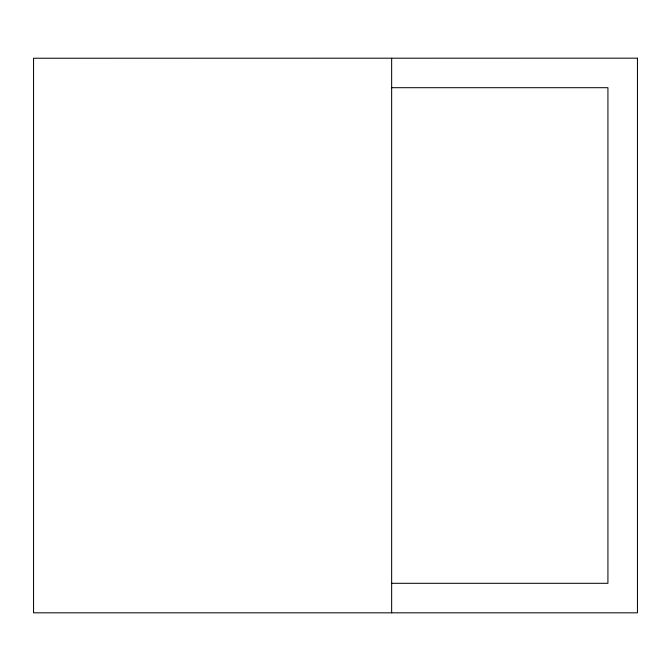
<?xml version="1.0" encoding="UTF-8"?>
<svg xmlns="http://www.w3.org/2000/svg" width="671" height="671" viewBox="0 0 671 671"><rect width="100%" height="100%" fill="white"/><g stroke="black" fill="none" stroke-linecap="round" stroke-linejoin="round"><path stroke-width="1.01" d="M391.646 87.7L607.926 87.7L607.926 583.3L391.646 583.3M391.646 58.234L391.646 612.824M637.45 58.176L33.55 58.234L33.55 612.824L637.45 612.824L637.45 58.176"/></g></svg>
